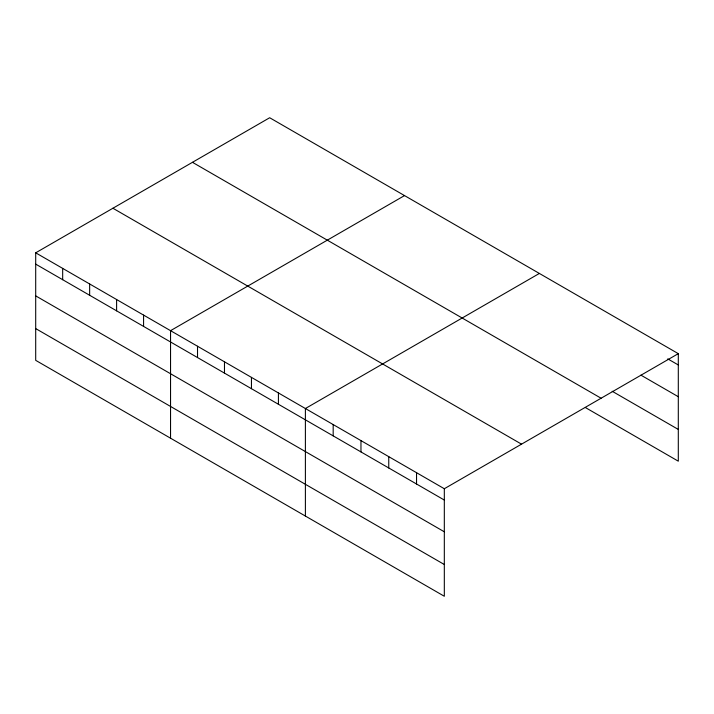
<?xml version="1.0" encoding="UTF-8"?>
<svg xmlns="http://www.w3.org/2000/svg" width="714" height="714" viewBox="0 0 714 714"><rect width="100%" height="100%" fill="white"/><g stroke="black" fill="none" stroke-linecap="round" stroke-linejoin="round"><path stroke-width="1.07" d="M444.322 531.796L444.322 488.733L35.7 252.818L35.7 360.347L444.322 596.261L444.322 531.796L35.7 295.882M585.355 407.524L678.3 461.182L678.3 353.653L269.678 117.739L35.7 252.818M404.517 195.591L170.548 330.671L170.548 438.2M539.365 273.444L305.396 408.524L305.396 516.052M444.322 488.733L678.3 353.653M667.76 358.883L678.3 364.961M640.931 375.145L678.3 396.716M612.184 391.263L678.3 429.426M192.459 162.31L601.09 398.233M112.91 208.238L521.541 444.162M35.7 264.126L444.322 500.05M35.7 328.592L444.322 564.515M416.539 472.695L416.539 484.003M388.755 456.657L388.755 467.965M360.963 440.609L360.963 451.917M333.179 424.571L333.179 435.879M278.424 392.959L278.424 404.267M251.453 377.385L251.453 388.693M224.482 361.811L224.482 373.127M197.519 346.245L197.519 357.553M143.576 315.097L143.576 326.414M116.605 299.532L116.605 310.84M89.643 283.958L89.643 295.275M62.671 268.393L62.671 279.701"/></g></svg>
